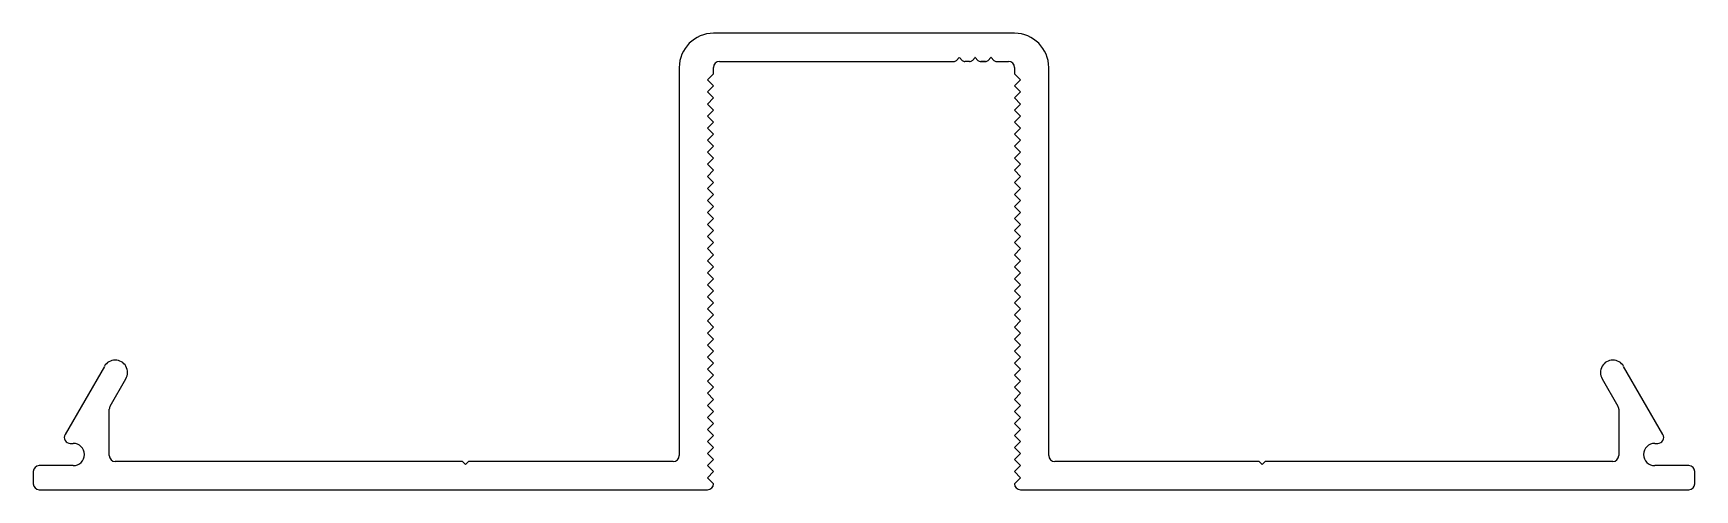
# Model space of a CAD drawing. Extents: x -51 to 54, y 3 to 32.
import ezdxf

# ---------------------------------------------------------------- set-up
doc = ezdxf.new("R2010")
doc.units = 0
doc.layers.get('0').update_dxf_attribs({"linetype": 'CONTINUOUS'})
doc.layers.add('1', color=7, linetype='CONTINUOUS')

msp = doc.modelspace()

# ---------------------------------------------------------------- linework, layer by layer
at = {"color": 7}
for p, q in [((1.85, 32.16), (-7.65, 32.16)), ((11.35, 32.16), (1.85, 32.16)), ((-9.81, 30), (-9.81, 5.54)), ((-8.03, 29.22), (-7.65, 29.6)), ((-7.65, 29.6), (-7.65, 30)), ((-7.27, 30.38), (1.85, 30.38)), ((1.85, 30.38), (7.51, 30.38)), ((10.22, 30.38), (10.97, 30.38)), ((11.35, 30), (11.35, 29.6)), ((11.35, 29.6), (11.73, 29.22)), ((13.51, 5.54), (13.51, 30)), ((-7.65, 28.84), (-8.03, 29.22)), ((-8.03, 28.46), (-7.65, 28.84)), ((-7.65, 28.08), (-8.03, 28.46)), ((11.73, 29.22), (11.35, 28.84)), ((11.35, 28.84), (11.73, 28.46)), ((11.73, 28.46), (11.35, 28.08)), ((-8.03, 27.7), (-7.65, 28.08)), ((-7.65, 27.32), (-8.03, 27.7)), ((-8.03, 26.94), (-7.65, 27.32)), ((11.35, 28.08), (11.73, 27.7)), ((11.73, 27.7), (11.35, 27.32)), ((11.35, 27.32), (11.73, 26.94)), ((-7.65, 26.56), (-8.03, 26.94)), ((-8.03, 26.18), (-7.65, 26.56)), ((11.73, 26.94), (11.35, 26.56)), ((11.35, 26.56), (11.73, 26.18)), ((-7.65, 25.8), (-8.03, 26.18)), ((-8.03, 25.42), (-7.65, 25.8)), ((-7.65, 25.04), (-8.03, 25.42)), ((11.73, 26.18), (11.35, 25.8)), ((11.35, 25.8), (11.73, 25.42)), ((11.73, 25.42), (11.35, 25.04)), ((-8.03, 24.66), (-7.65, 25.04)), ((-7.65, 24.28), (-8.03, 24.66)), ((-8.03, 23.9), (-7.65, 24.28)), ((11.35, 25.04), (11.73, 24.66)), ((11.73, 24.66), (11.35, 24.28)), ((11.35, 24.28), (11.73, 23.9)), ((-7.65, 23.52), (-8.03, 23.9)), ((-8.03, 23.14), (-7.65, 23.52)), ((-7.65, 22.76), (-8.03, 23.14)), ((11.73, 23.9), (11.35, 23.52)), ((11.35, 23.52), (11.73, 23.14)), ((11.73, 23.14), (11.35, 22.76)), ((-8.03, 22.38), (-7.65, 22.76)), ((-7.65, 22), (-8.03, 22.38)), ((11.35, 22.76), (11.73, 22.38)), ((11.73, 22.38), (11.35, 22)), ((-8.03, 21.62), (-7.65, 22)), ((-7.65, 21.24), (-8.03, 21.62)), ((-8.03, 20.86), (-7.65, 21.24)), ((11.35, 22), (11.73, 21.62)), ((11.73, 21.62), (11.35, 21.24)), ((11.35, 21.24), (11.73, 20.86)), ((-7.65, 20.48), (-8.03, 20.86)), ((-8.03, 20.1), (-7.65, 20.48)), ((-7.65, 19.72), (-8.03, 20.1)), ((11.73, 20.86), (11.35, 20.48)), ((11.35, 20.48), (11.73, 20.1)), ((11.73, 20.1), (11.35, 19.72)), ((-8.03, 19.34), (-7.65, 19.72)), ((-7.65, 18.96), (-8.03, 19.34)), ((-8.03, 18.58), (-7.65, 18.96)), ((11.35, 19.72), (11.73, 19.34)), ((11.73, 19.34), (11.35, 18.96)), ((11.35, 18.96), (11.73, 18.58)), ((-7.65, 18.2), (-8.03, 18.58)), ((-8.03, 17.82), (-7.65, 18.2)), ((11.73, 18.58), (11.35, 18.2)), ((11.35, 18.2), (11.73, 17.82)), ((-7.65, 17.44), (-8.03, 17.82)), ((-8.03, 17.06), (-7.65, 17.44)), ((-7.65, 16.68), (-8.03, 17.06)), ((11.73, 17.82), (11.35, 17.44)), ((11.35, 17.44), (11.73, 17.06)), ((11.73, 17.06), (11.35, 16.68)), ((-8.03, 16.3), (-7.65, 16.68)), ((-7.65, 15.92), (-8.03, 16.3)), ((-8.03, 15.54), (-7.65, 15.92)), ((11.35, 16.68), (11.73, 16.3)), ((11.73, 16.3), (11.35, 15.92)), ((11.35, 15.92), (11.73, 15.54)), ((-7.65, 15.16), (-8.03, 15.54)), ((-8.03, 14.78), (-7.65, 15.16)), ((-7.65, 14.4), (-8.03, 14.78)), ((11.73, 15.54), (11.35, 15.16)), ((11.35, 15.16), (11.73, 14.78)), ((11.73, 14.78), (11.35, 14.4)), ((-8.03, 14.02), (-7.65, 14.4)), ((-7.65, 13.64), (-8.03, 14.02)), ((-8.03, 13.26), (-7.65, 13.64)), ((11.35, 14.4), (11.73, 14.02)), ((11.73, 14.02), (11.35, 13.64)), ((11.35, 13.64), (11.73, 13.26)), ((-7.65, 12.88), (-8.03, 13.26)), ((-8.03, 12.5), (-7.65, 12.88)), ((11.73, 13.26), (11.35, 12.88)), ((11.35, 12.88), (11.73, 12.5)), ((-7.65, 12.12), (-8.03, 12.5)), ((-8.03, 11.74), (-7.65, 12.12)), ((-7.65, 11.36), (-8.03, 11.74)), ((11.73, 12.5), (11.35, 12.12)), ((11.35, 12.12), (11.73, 11.74)), ((11.73, 11.74), (11.35, 11.36)), ((-46.1, 11.16), (-48.58, 6.87)), ((-8.03, 10.98), (-7.65, 11.36)), ((-7.65, 10.6), (-8.03, 10.98)), ((-8.03, 10.22), (-7.65, 10.6)), ((11.35, 11.36), (11.73, 10.98)), ((11.73, 10.98), (11.35, 10.6)), ((11.35, 10.6), (11.73, 10.22)), ((52.28, 6.87), (49.8, 11.16)), ((-45.74, 8.65), (-44.74, 10.37)), ((-7.65, 9.84), (-8.03, 10.22)), ((-8.03, 9.46), (-7.65, 9.84)), ((-7.65, 9.08), (-8.03, 9.46)), ((11.73, 10.22), (11.35, 9.84)), ((11.35, 9.84), (11.73, 9.46)), ((11.73, 9.46), (11.35, 9.08)), ((48.44, 10.37), (49.44, 8.65)), ((-45.79, 5.54), (-45.79, 8.46)), ((-8.03, 8.7), (-7.65, 9.08)), ((-7.65, 8.32), (-8.03, 8.7)), ((11.35, 9.08), (11.73, 8.7)), ((11.73, 8.7), (11.35, 8.32)), ((49.49, 8.46), (49.49, 5.54)), ((-8.03, 7.94), (-7.65, 8.32)), ((-7.65, 7.56), (-8.03, 7.94)), ((-8.03, 7.18), (-7.65, 7.56)), ((11.35, 8.32), (11.73, 7.94)), ((11.73, 7.94), (11.35, 7.56)), ((11.35, 7.56), (11.73, 7.18)), ((-48.25, 6.3), (-48.06, 6.3)), ((-7.65, 6.8), (-8.03, 7.18)), ((-8.03, 6.42), (-7.65, 6.8)), ((-7.65, 6.04), (-8.03, 6.42)), ((11.73, 7.18), (11.35, 6.8)), ((11.35, 6.8), (11.73, 6.42)), ((11.73, 6.42), (11.35, 6.04)), ((51.76, 6.3), (51.95, 6.3)), ((-8.03, 5.66), (-7.65, 6.04)), ((-7.65, 5.28), (-8.03, 5.66)), ((-8.03, 4.9), (-7.65, 5.28)), ((11.35, 6.04), (11.73, 5.66)), ((11.73, 5.66), (11.35, 5.28)), ((11.35, 5.28), (11.73, 4.9)), ((-50.59, 4.52), (-50.59, 3.76)), ((-48.06, 4.9), (-50.21, 4.9)), ((-23.49, 5.16), (-45.41, 5.16)), ((-23.3, 4.97), (-23.49, 5.16)), ((-23.11, 5.16), (-23.3, 4.97)), ((-10.19, 5.16), (-23.11, 5.16)), ((-7.65, 4.52), (-8.03, 4.9)), ((-8.03, 4.14), (-7.65, 4.52)), ((11.73, 4.9), (11.35, 4.52)), ((11.35, 4.52), (11.73, 4.14)), ((26.8, 5.16), (13.89, 5.16)), ((26.99, 4.97), (26.8, 5.16)), ((27.18, 5.16), (26.99, 4.97)), ((49.11, 5.16), (27.18, 5.16)), ((53.91, 4.9), (51.76, 4.9)), ((54.29, 3.76), (54.29, 4.52)), ((-50.21, 3.38), (-28.56, 3.38)), ((-28.56, 3.38), (-8.03, 3.38)), ((-7.65, 3.76), (-8.03, 4.14)), ((11.73, 4.14), (11.35, 3.76)), ((11.73, 3.38), (34.79, 3.38)), ((34.79, 3.38), (53.91, 3.38))]:
    msp.add_line(p, q, dxfattribs=at)
for centre, radius, start, end in [((-7.65, 30), 2.16, 90, 180), ((11.35, 30), 2.16, 0, 90), ((-7.27, 30), 0.38, 90, 180), ((10.97, 30), 0.38, 0, 90), ((-45.42, 10.77), 0.785, 330, 150), ((49.12, 10.77), 0.785, 30, 210), ((-45.41, 8.46), 0.38, 150.5498, 179.9949), ((49.11, 8.46), 0.38, 0.0051, 29.4502), ((-48.25, 6.68), 0.38, 150, 270), ((-48.06, 5.6), 0.7, 270, 90), ((51.76, 5.6), 0.7, 90, 270), ((51.95, 6.68), 0.38, 270, 30), ((-45.41, 5.54), 0.38, 180, 270), ((-10.19, 5.54), 0.38, 270, 360), ((13.89, 5.54), 0.38, 180, 270), ((49.11, 5.54), 0.38, 270, 360), ((-50.21, 4.52), 0.38, 90, 180), ((53.91, 4.52), 0.38, 0, 90), ((-50.21, 3.76), 0.38, 180, 270), ((-8.03, 3.76), 0.38, 270, 0), ((11.73, 3.76), 0.38, 180, 270), ((11.73, 3.76), 0.38, 180, 270), ((53.91, 3.76), 0.38, 270, 0)]:
    msp.add_arc(centre, radius, start, end, dxfattribs=at)
at = {"layer": '1', "color": 7, "linetype": 'CONTINUOUS'}
for p, q in [((7.86, 30.63), (7.69, 30.45)), ((8.04, 30.45), (7.87, 30.63)), ((8.86, 30.63), (8.69, 30.45)), ((9.04, 30.45), (8.87, 30.63)), ((9.86, 30.63), (9.69, 30.45)), ((10.04, 30.45), (9.87, 30.63)), ((8.51, 30.38), (8.22, 30.38)), ((9.51, 30.38), (9.22, 30.38)), ((9.22, 30.38), (9.51, 30.38)), ((9.51, 30.38), (9.22, 30.38)), ((9.22, 30.38), (9.51, 30.38)), ((9.51, 30.38), (9.22, 30.38)), ((10.22, 30.38), (10.22, 30.38)), ((10.22, 30.38), (10.22, 30.38))]:
    msp.add_line(p, q, dxfattribs=at)
for centre, radius, start, end in [((7.51, 30.63), 0.25, 270, 315), ((7.86, 30.62), 0.008, 45, 135), ((8.22, 30.63), 0.25, 225, 270), ((8.51, 30.63), 0.25, 270, 315), ((8.86, 30.62), 0.008, 45, 135), ((9.22, 30.63), 0.25, 225, 270), ((9.51, 30.63), 0.25, 270, 315), ((9.86, 30.62), 0.008, 45, 135), ((10.22, 30.63), 0.25, 225, 270)]:
    msp.add_arc(centre, radius, start, end, dxfattribs=at)

doc.saveas('drawing.dxf')
